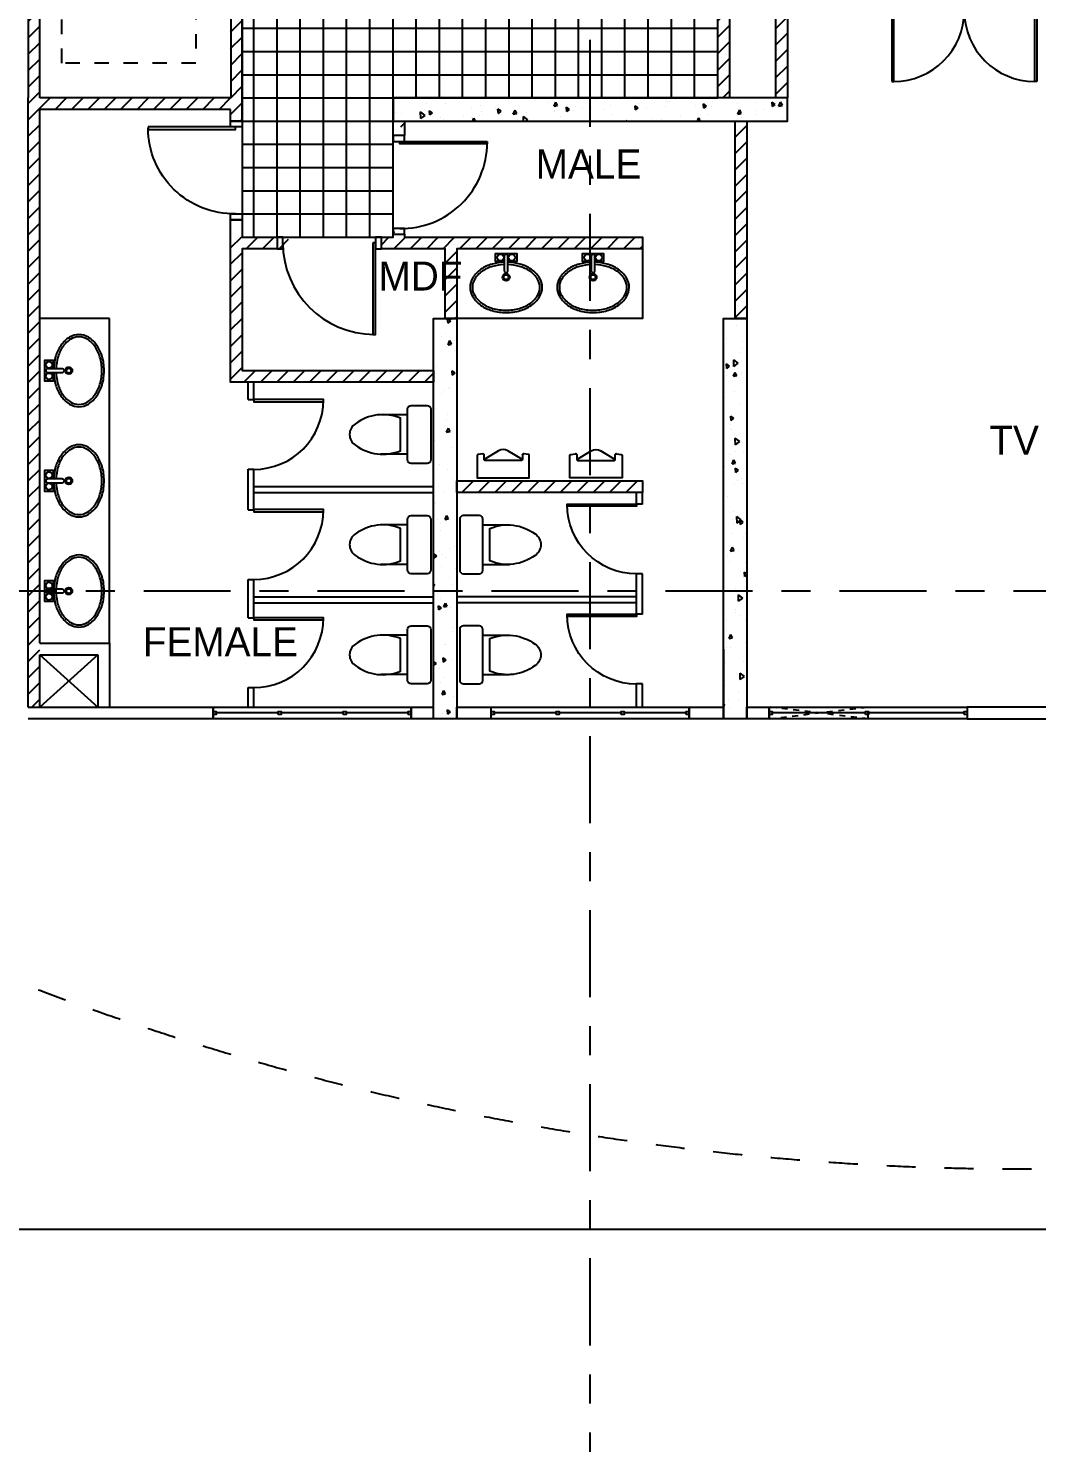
# Model space of a CAD drawing. Extents: x -15993 to 86771, y -21965 to 41866.
# Drawn here: x 5455 to 14150, y -7339 to 4850 of the extents above; entities that cross this region are included whole.
import ezdxf

# ---------------------------------------------------------------- set-up
doc = ezdxf.new("R2010")
doc.units = 0
doc.header["$LTSCALE"] = 100
doc.header["$MEASUREMENT"] = 0
for name, pattern in [('HIDDEN', [5, 2.5, -2.5]), ('HIDDEN2', [2.5, 1.25, -1.25]), ('HIDDEN5', [1, 0.5, -0.5]), ('X030--AG$0$CENTER', [15, 7.5, -2.5, 2.5, -2.5])]:
    doc.linetypes.add(name, pattern=pattern)
doc.layers.get('0').update_dxf_attribs({"color": 8, "linetype": 'CONTINUOUS'})
for name, color, linetype in [('000-H', 8, 'CONTINUOUS'), ('200-T', 8, 'CONTINUOUS'), ('210--', 8, 'CONTINUOUS'), ('220--', 8, 'CONTINUOUS'), ('280--', 8, 'CONTINUOUS'), ('310--', 8, 'CONTINUOUS'), ('320--', 8, 'CONTINUOUS'), ('430--', 8, 'CONTINUOUS'), ('430-B', 8, 'CONTINUOUS'), ('760--', 8, 'HIDDEN2'), ('900--', 8, 'CONTINUOUS'), ('950--', 8, 'CONTINUOUS'), ('X030--AG$0$030--', 8, 'CONTINUOUS'), ('XG740-A1$0$210--', 8, 'CONTINUOUS'), ('XG740-A1$0$220--', 8, 'CONTINUOUS'), ('XG740-A1$0$280--', 8, 'CONTINUOUS'), ('XG740-A1$0$310--', 8, 'CONTINUOUS'), ('XG740-A1$0$320--', 8, 'CONTINUOUS'), ('XG740-A1$0$740--', 8, 'CONTINUOUS')]:
    doc.layers.add(name, color=color, linetype=linetype)
doc.styles.add('HELV', font='hvl____.pfb')

# ---------------------------------------------------------------- blocks, each defined once
blk = doc.blocks.new('XG740-A1$0$32-0000')
at = {"color": 0}
blk.add_lwpolyline([(-0.015, 0), (0.015, 0), (0.015, 1), (-0.015, 1)], close=True, dxfattribs=at)
blk.add_arc((-0.0125, 0), 1, 360, 90, dxfattribs=at)
blk = doc.blocks.new('XG740-A1$0$BASIN-1')
at = {"color": 0}
for points in [[(17, 76, 0.059092), (121, 92, 0.080492), (217, 137, 0.107066), (288, 211, 0.138385), (311, 293, 0.138385), (288, 374, 0.107066), (217, 448, 0.080492), (121, 493, 0.068315), (0, 510, 0.068315), (-121, 493, 0.080492), (-217, 448, 0.107066), (-288, 374, 0.138385), (-311, 293, 0.138385), (-288, 211, 0.107066), (-217, 137, 0.080492), (-121, 92, 0.059092), (-17, 76, 0.059092)], [(16, 96, 0.059092), (116, 112, 0.080492), (206, 153, 0.107066), (271, 222, 0.138385), (291, 293, 0.138385), (271, 364, 0.107066), (206, 432, 0.080492), (116, 474, 0.068315), (0, 490, 0.068315), (-116, 474, 0.080492), (-206, 432, 0.107066), (-271, 364, 0.138385), (-291, 293, 0.138385), (-271, 222, 0.107066), (-206, 153, 0.080492), (-116, 112, 0.059092), (-16, 96, 0.059092)]]:
    blk.add_lwpolyline(points, format="xyb", dxfattribs=at)
blk.add_lwpolyline([(16, 28), (16, 146, 0.075451), (15, 154, 0.085787), (11, 161, 0.106069), (6, 165, 0.126813), (0, 167, 0.126813), (-6, 165, 0.106069), (-11, 161, 0.085787), (-15, 154, 0.075451), (-16, 146), (-16, 28, 0.075451), (-15, 20, 0.085787), (-11, 13, 0.106069), (-6, 8, 0.126813), (0, 7, 0.126813), (6, 8, 0.106069), (11, 13, 0.085787), (15, 20, 0.075451)], format="xyb", close=True, dxfattribs=at)
blk.add_lwpolyline([(16, 71), (91, 71), (91, 0), (-91, 0), (-91, 71), (-16, 71)], dxfattribs=at)
for centre, radius in [((0, 205), 30.7), ((0, 205), 20.7), ((-49, 35), 28.1), ((49, 35), 28.1)]:
    blk.add_circle(centre, radius, dxfattribs=at)
blk = doc.blocks.new('XG740-A1$0$74-WC1')
at = {"color": 0}
for p, q in [((-170, -200), (-170, -430)), ((170, -200), (170, -430))]:
    blk.add_line(p, q, dxfattribs=at)
for points in [[(-220, -200, -0.414214), (-250, -170), (-250, -30, -0.414214), (-220, 0), (220, 0, -0.414214), (250, -30), (250, -170, -0.414214), (220, -200)], [(92, -650, 0.264154), (140, -260), (-140, -260, 0.264154), (-92, -650, 0.537872)]]:
    blk.add_lwpolyline(points, format="xyb", close=True, dxfattribs=at)
blk = doc.blocks.new('XG740-A1$0$URINAL')
at = {"color": 0}
for points in [[(-165, 160), (-41, 235, -0.279378), (41, 235), (165, 160)], [(-165, 198), (-165, 160, 0.414214), (-155, 150), (0, 150), (155, 150, 0.414214), (165, 160), (165, 198, -0.463455), (177, 208), (217, 201, -0.366629), (225, 192), (225, 0), (-225, 0), (-225, 192, -0.366629), (-217, 201), (-177, 208, -0.463455), (-165, 198, 0.463455), (-177, 208)]]:
    blk.add_lwpolyline(points, format="xyb", dxfattribs=at)
blk.add_arc((175, 198), 10, 80.5377, 180, dxfattribs=at)
blk = doc.blocks.new('XG740-A1$0$W-1706')
at = {"layer": 'XG740-A1$0$310--'}
for p, q in [((560.33, 50), (25, 50)), ((1120.67, 50), (585.33, 50)), ((1681, 50), (1145.67, 50))]:
    blk.add_line(p, q, dxfattribs=at)
at = {"layer": 'XG740-A1$0$310--', "color": 8}
blk.add_lwpolyline([(1706, 100), (1706, 0), (0, 0), (0, 100)], close=True, dxfattribs=at)
at = {"layer": 'XG740-A1$0$310--'}
for points in [[(0, 37.5), (0, 62.5), (25, 62.5), (25, 37.5)], [(560.33, 37.5), (560.33, 62.5), (585.33, 62.5), (585.33, 37.5)], [(1120.67, 37.5), (1120.67, 62.5), (1145.67, 62.5), (1145.67, 37.5)], [(1681, 37.5), (1681, 62.5), (1706, 62.5), (1706, 37.5)]]:
    blk.add_lwpolyline(points, close=True, dxfattribs=at)
blk = doc.blocks.new('XG740-A1$0$D1-850')
at = {"layer": 'XG740-A1$0$320--'}
for points in [[(0, 0), (-50, 0), (-50, -100), (0, -100)], [(-800, 0), (-850, 0), (-850, -100), (-800, -100)], [(-50, -812), (-71, -812), (-71, -58), (-50, -58)]]:
    blk.add_lwpolyline(points, close=True, dxfattribs=at)
blk.add_arc((-58, -70), 742, 179.0205, 269.8288, dxfattribs=at)
blk = doc.blocks.new('XG740-A1$0$D1-900')
at = {"color": 0}
for points in [[(75, 50), (75, 837.5), (50, 837.5), (50, 50)], [(0, 0), (50, 0), (50, 100), (0, 100)], [(850, 0), (900, 0), (900, 100), (850, 100)]]:
    blk.add_lwpolyline(points, close=True, dxfattribs=at)
blk.add_arc((62.5, 50), 787.5, 0, 90, dxfattribs=at)
blk = doc.blocks.new('XG740-A1', base_point=(17256, 167))
at = {"layer": 'XG740-A1$0$210--'}
for p, q in [((17106, 147), (18701, 147)), ((18701, 147), (18701, 47)), ((18701, 47), (17106, 47))]:
    blk.add_line(p, q, dxfattribs=at)
for points in [[(20601, 47), (20407, 47), (20407, 147), (20601, 147)], [(21098, 47), (20801, 47), (20801, 147), (21098, 147)], [(23101, 47), (22804, 47), (22804, 147), (23101, 147)]]:
    blk.add_lwpolyline(points, dxfattribs=at)
at = {"layer": 'XG740-A1$0$220--'}
for p, q in [((17106, 147), (17106, 5397)), ((18852, 5397), (17206, 5397)), ((18951, 5197), (18951, 5397)), ((18851, 5297), (17206, 5297)), ((17206, 697), (17206, 5297)), ((18851, 5197), (18851, 5297)), ((18951, 5197), (18851, 5197)), ((17206, 697), (17806, 697)), ((17806, 697), (17806, 147)), ((17206, 147), (17206, 597)), ((17206, 597), (17706, 597)), ((17706, 597), (17706, 147))]:
    blk.add_line(p, q, dxfattribs=at)
at = {"layer": 'XG740-A1$0$220--', "color": 8}
for p, q in [((17706, 597), (17206, 147)), ((17206, 597), (17706, 147))]:
    blk.add_line(p, q, dxfattribs=at)
at = {"layer": 'XG740-A1$0$220--'}
for points in [[(20351, 5197), (20351, 5072), (20251, 5072), (20251, 5197)], [(23301, 3497), (23201, 3497), (23201, 5197), (23301, 5197)], [(18951, 4197), (19251, 4197), (19251, 4097), (18951, 4097), (18951, 3047), (20601, 3047), (20601, 2947), (18851, 2947), (18851, 4347), (18951, 4347)], [(20151, 4097), (20151, 4197), (20251, 4197), (20251, 4222), (20351, 4222), (20351, 4197), (22401, 4197), (22401, 4097), (20801, 4097), (20801, 3497), (20701, 3497), (20701, 4097)]]:
    blk.add_lwpolyline(points, close=True, dxfattribs=at)
blk.add_lwpolyline([(20801, 1997), (20801, 2097), (22401, 2097), (22401, 1997), (20801, 1997)], dxfattribs=at)
at = {"layer": 'XG740-A1$0$280--'}
for points in [[(20251, 5197), (23651, 5197), (23651, 5397), (20251, 5397)], [(20601, 47), (20601, 3497), (20801, 3497), (20801, 47)], [(23101, 47), (23101, 3497), (23301, 3497), (23301, 47)]]:
    blk.add_lwpolyline(points, close=True, dxfattribs=at)
blk.add_lwpolyline([(23101, 647), (23101, 47)], dxfattribs=at)
at = {"layer": 'XG740-A1$0$740--'}
for p, q in [((17806, 3497), (17206, 3497)), ((17806, 697), (17806, 3497)), ((19001, 2797), (19001, 2947)), ((19051, 2797), (19051, 2947)), ((19001, 2797), (19051, 2797)), ((19001, 2197), (19051, 2197)), ((19001, 1847), (19001, 2197)), ((19051, 1847), (19051, 2197)), ((19051, 2047), (20601, 2047)), ((19051, 1997), (20601, 1997)), ((22351, 1897), (22351, 1997)), ((22401, 1897), (22401, 1997)), ((19001, 1847), (19051, 1847)), ((22401, 1897), (22351, 1897)), ((19001, 917), (19001, 1247)), ((19001, 1247), (19051, 1247)), ((19051, 917), (19051, 1247)), ((22351, 947), (22351, 1297)), ((22401, 1297), (22351, 1297)), ((22401, 947), (22401, 1297)), ((19051, 1097), (20601, 1097)), ((22351, 1097), (20801, 1097)), ((19051, 1047), (20601, 1047)), ((22351, 1047), (20801, 1047)), ((19001, 917), (19051, 917)), ((22401, 947), (22351, 947)), ((19001, 317), (19051, 317)), ((19001, 147), (19001, 317)), ((19051, 147), (19051, 317)), ((22401, 347), (22351, 347)), ((22351, 147), (22351, 347)), ((22401, 147), (22401, 347))]:
    blk.add_line(p, q, dxfattribs=at)
blk.add_lwpolyline([(22401, 4097), (22401, 3497), (20801, 3497)], dxfattribs=at)
for p in [(18701, 47), (21098, 47)]:
    blk.add_blockref('XG740-A1$0$W-1706', p)
at = {"layer": 'XG740-A1$0$320--', "xscale": -1, "rotation": 270}
blk.add_blockref('XG740-A1$0$D1-850', (18951, 5197), dxfattribs=at)
at = {"layer": 'XG740-A1$0$320--'}
for name, p, rotation in [('XG740-A1$0$D1-850', (20251, 5072), 90), ('XG740-A1$0$D1-900', (20151, 4197), 180)]:
    blk.add_blockref(name, p, dxfattribs=dict(at, rotation=rotation))
at = {"layer": 'XG740-A1$0$740--'}
for name, p, rotation in [('XG740-A1$0$BASIN-1', (21226, 4057), 180), ('XG740-A1$0$BASIN-1', (21976, 4057), 180), ('XG740-A1$0$BASIN-1', (17250, 3047), 270), ('XG740-A1$0$74-WC1', (20576, 2497), 270), ('XG740-A1$0$BASIN-1', (17250, 2097), 270), ('XG740-A1$0$74-WC1', (20576, 1547), 270), ('XG740-A1$0$BASIN-1', (17250, 1147), 270), ('XG740-A1$0$74-WC1', (20576, 597), 270)]:
    blk.add_blockref(name, p, dxfattribs=dict(at, rotation=rotation))
at = {"layer": 'XG740-A1$0$740--', "yscale": 600, "zscale": 600}
for p, xscale, rotation in [((19051, 2788), 600, 270), ((19051, 1840), 600, 270), ((22351, 1888), -600, 90), ((19051, 908), 600, 270), ((22351, 938), -600, 90)]:
    blk.add_blockref('XG740-A1$0$32-0000', p, dxfattribs=dict(at, xscale=xscale, rotation=rotation))
at = {"layer": 'XG740-A1$0$740--', "xscale": -1}
blk.add_blockref('XG740-A1$0$URINAL', (21201, 2122), dxfattribs=at)
at = {"layer": 'XG740-A1$0$740--'}
blk.add_blockref('XG740-A1$0$URINAL', (22001, 2122), dxfattribs=at)
at = {"layer": 'XG740-A1$0$740--', "xscale": -1, "rotation": 90}
for p in [(20826, 1547), (20826, 597)]:
    blk.add_blockref('XG740-A1$0$74-WC1', p, dxfattribs=at)
blk = doc.blocks.new('*X246')
at = {"color": 0}
for p, q in [((48875, -3741), (48871, -3703)), ((48898, -3721), (48871, -3703)), ((48875, -3741), (48898, -3721)), ((48816, -3855), (48816, -3855)), ((48850, -3829), (48850, -3829)), ((48875, -3927), (48890, -3892)), ((48904, -3921), (48890, -3892)), ((48930, -3889), (48930, -3889)), ((48875, -3927), (48904, -3921)), ((48929, -3977), (48929, -3977)), ((48771, -4117), (48771, -4117)), ((48773, -4178), (48773, -4178)), ((48914, -4189), (48911, -4151)), ((48937, -4170), (48911, -4152)), ((48914, -4189), (48937, -4170)), ((48818, -4349), (48818, -4349)), ((48845, -4319), (48845, -4319)), ((48875, -4297), (48875, -4297)), ((48887, -4300), (48887, -4300)), ((48770, -4473), (48770, -4473)), ((48843, -4629), (48843, -4629)), ((48864, -4582), (48864, -4582)), ((48867, -4531), (48867, -4531)), ((48950, -4601), (48950, -4600)), ((48950, -4600), (48950, -4600)), ((48758, -4750), (48758, -4750)), ((48862, -4680), (48877, -4646)), ((48862, -4680), (48892, -4674)), ((48892, -4674), (48877, -4646)), ((48910, -4814), (48910, -4814)), ((48794, -4966), (48794, -4966)), ((48800, -4961), (48800, -4961)), ((48784, -5003), (48784, -5003)), ((48869, -5000), (48869, -5000)), ((48913, -5083), (48913, -5083)), ((48795, -5153), (48795, -5153)), ((48841, -5198), (48841, -5198)), ((48757, -5284), (48757, -5284)), ((48764, -5298), (48764, -5298)), ((48782, -5430), (48782, -5430)), ((48810, -5470), (48810, -5470)), ((48849, -5434), (48865, -5399)), ((48849, -5434), (48879, -5428)), ((48879, -5428), (48865, -5399)), ((48871, -5406), (48871, -5406)), ((48887, -5431), (48887, -5431)), ((48810, -5531), (48810, -5531)), ((48756, -5765), (48753, -5728)), ((48779, -5746), (48753, -5728)), ((48801, -5705), (48801, -5705)), ((48894, -5680), (48894, -5680)), ((48933, -5663), (48933, -5663)), ((48756, -5765), (48779, -5746)), ((48819, -5834), (48819, -5834)), ((48827, -5734), (48827, -5734)), ((48857, -5763), (48857, -5763)), ((48889, -5935), (48889, -5935)), ((48941, -5856), (48941, -5856)), ((48760, -6000), (48750, -5993)), ((48750, -6007), (48760, -6000)), ((48784, -6067), (48784, -6067)), ((48903, -5996), (48903, -5996)), ((48795, -6213), (48792, -6176)), ((48818, -6194), (48792, -6176)), ((48795, -6213), (48818, -6194)), ((48807, -6111), (48807, -6111)), ((48837, -6187), (48852, -6153)), ((48837, -6187), (48866, -6181)), ((48866, -6181), (48852, -6153)), ((48897, -6189), (48897, -6189)), ((48949, -6228), (48949, -6228)), ((48915, -6402), (48915, -6402)), ((48918, -6360), (48918, -6360)), ((48756, -6481), (48756, -6481)), ((48844, -6514), (48844, -6514)), ((48854, -6512), (48854, -6512)), ((48774, -6675), (48750, -6656)), ((48750, -6692), (48774, -6675)), ((48834, -6662), (48831, -6624)), ((48857, -6642), (48831, -6624)), ((48834, -6662), (48857, -6642)), ((48906, -6636), (48906, -6636)), ((48802, -6713), (48802, -6713)), ((48831, -6791), (48831, -6791)), ((48811, -6840), (48811, -6840)), ((48824, -6941), (48839, -6906)), ((48824, -6941), (48853, -6935)), ((48853, -6935), (48839, -6906)), ((48848, -6946), (48848, -6946)), ((48925, -6962), (48925, -6962)), ((48943, -7041), (48943, -7041)), ((48823, -7108), (48823, -7108)), ((48873, -7110), (48870, -7073)), ((48896, -7091), (48870, -7073)), ((48873, -7110), (48896, -7091))]:
    blk.add_line(p, q, dxfattribs=at)
blk = doc.blocks.new('*X245')
at = {"color": 0}
for p, q in [((51364, -3761), (51364, -3761)), ((51273, -3873), (51273, -3873)), ((51411, -3899), (51411, -3899)), ((51386, -3995), (51386, -3995)), ((51411, -3952), (51411, -3952)), ((51277, -4131), (51274, -4093)), ((51300, -4112), (51274, -4093)), ((51277, -4131), (51300, -4111)), ((51338, -4114), (51337, -4058)), ((51375, -4087), (51337, -4058)), ((51338, -4114), (51375, -4087)), ((51279, -4191), (51279, -4191)), ((51336, -4199), (51351, -4165)), ((51336, -4199), (51365, -4193)), ((51365, -4194), (51351, -4165)), ((51401, -4164), (51401, -4164)), ((51402, -4186), (51402, -4186)), ((51263, -4384), (51263, -4384)), ((51343, -4327), (51343, -4327)), ((51388, -4441), (51388, -4441)), ((51310, -4617), (51310, -4617)), ((51316, -4579), (51313, -4542)), ((51339, -4560), (51313, -4542)), ((51316, -4579), (51339, -4560)), ((51300, -4651), (51300, -4651)), ((51320, -4658), (51320, -4658)), ((51352, -4789), (51351, -4733)), ((51389, -4762), (51351, -4733)), ((51303, -4871), (51303, -4871)), ((51352, -4789), (51389, -4762)), ((51356, -4849), (51356, -4849)), ((51414, -4773), (51414, -4773)), ((51425, -4844), (51425, -4844)), ((51257, -4979), (51257, -4979)), ((51323, -4953), (51338, -4918)), ((51323, -4953), (51353, -4947)), ((51353, -4947), (51338, -4918)), ((51355, -5027), (51352, -4990)), ((51378, -5008), (51352, -4990)), ((51355, -5027), (51378, -5008)), ((51370, -5101), (51370, -5101)), ((51403, -5082), (51403, -5082)), ((51286, -5233), (51286, -5233)), ((51345, -5125), (51345, -5125)), ((51413, -5122), (51413, -5122)), ((51337, -5360), (51337, -5360)), ((51449, -5314), (51449, -5314)), ((51327, -5433), (51327, -5433)), ((51333, -5466), (51333, -5466)), ((51366, -5464), (51365, -5407)), ((51403, -5437), (51365, -5407)), ((51366, -5464), (51403, -5437)), ((51395, -5476), (51391, -5438)), ((51418, -5456), (51391, -5438)), ((51395, -5476), (51418, -5456)), ((51256, -5566), (51256, -5566)), ((51328, -5552), (51328, -5552)), ((51425, -5590), (51425, -5590)), ((51440, -5555), (51440, -5555)), ((51450, -5525), (51450, -5525)), ((51253, -5706), (51253, -5706)), ((51310, -5706), (51326, -5672)), ((51310, -5706), (51340, -5700)), ((51340, -5701), (51326, -5672)), ((51379, -5698), (51379, -5698)), ((51254, -5832), (51254, -5832)), ((51284, -5756), (51284, -5756)), ((51302, -5798), (51302, -5798)), ((51437, -5802), (51437, -5802)), ((51397, -5878), (51397, -5878)), ((51426, -5931), (51426, -5931)), ((51434, -5924), (51431, -5887)), ((51450, -5900), (51431, -5887)), ((51434, -5924), (51450, -5910)), ((51349, -6031), (51349, -6031)), ((51380, -6138), (51379, -6082)), ((51417, -6112), (51379, -6082)), ((51354, -6207), (51354, -6207)), ((51380, -6138), (51417, -6112)), ((51279, -6299), (51279, -6299)), ((51352, -6232), (51352, -6232)), ((51395, -6263), (51395, -6263)), ((51442, -6292), (51442, -6292)), ((51278, -6386), (51278, -6386)), ((51298, -6460), (51313, -6425)), ((51298, -6460), (51327, -6454)), ((51327, -6454), (51313, -6425)), ((51271, -6533), (51271, -6533)), ((51311, -6539), (51311, -6539)), ((51442, -6496), (51442, -6496)), ((51265, -6663), (51265, -6663)), ((51424, -6661), (51424, -6661)), ((51359, -6764), (51359, -6764)), ((51394, -6813), (51393, -6757)), ((51431, -6787), (51393, -6757)), ((51394, -6813), (51431, -6787)), ((51268, -6862), (51268, -6862)), ((51377, -6912), (51377, -6912)), ((51260, -7033), (51250, -7026)), ((51250, -7041), (51260, -7033)), ((51294, -6981), (51294, -6981)), ((51302, -7066), (51302, -7066)), ((51381, -6984), (51381, -6984))]:
    blk.add_line(p, q, dxfattribs=at)
blk = doc.blocks.new('*X248')
at = {"color": 0}
for p, q in [((49630, -1825), (49630, -1825)), ((49668, -1805), (49668, -1805)), ((50143, -1802), (50144, -1800)), ((50143, -1802), (50155, -1800)), ((50753, -1827), (50753, -1827)), ((50910, -1804), (50910, -1804)), ((50993, -1807), (50993, -1807)), ((51793, -1828), (51793, -1828)), ((48422, -1929), (48422, -1929)), ((48476, -1932), (48476, -1932)), ((48640, -1978), (48638, -1921)), ((48676, -1951), (48638, -1921)), ((48670, -1904), (48670, -1904)), ((48692, -1845), (48692, -1845)), ((48718, -1947), (48715, -1910)), ((48741, -1928), (48715, -1910)), ((48718, -1947), (48741, -1928)), ((48856, -1848), (48856, -1848)), ((49007, -1950), (49007, -1950)), ((49075, -1888), (49075, -1888)), ((49150, -1865), (49150, -1865)), ((49165, -1917), (49165, -1917)), ((49169, -1943), (49169, -1943)), ((49287, -1890), (49287, -1890)), ((49309, -1933), (49305, -1896)), ((49332, -1914), (49305, -1896)), ((49309, -1933), (49332, -1914)), ((49313, -1946), (49313, -1946)), ((49428, -1931), (49428, -1931)), ((49437, -1940), (49452, -1905)), ((49437, -1940), (49466, -1934)), ((49466, -1934), (49452, -1906)), ((49459, -1921), (49459, -1921)), ((49553, -1926), (49553, -1926)), ((49729, -1837), (49729, -1837)), ((49790, -1871), (49805, -1837)), ((49790, -1871), (49819, -1865)), ((49793, -1906), (49793, -1906)), ((49795, -1915), (49795, -1915)), ((49819, -1865), (49805, -1837)), ((49899, -1918), (49896, -1881)), ((49922, -1899), (49896, -1881)), ((49899, -1918), (49922, -1899)), ((49957, -1908), (49957, -1908)), ((49976, -1874), (49976, -1874)), ((50033, -1886), (50033, -1886)), ((50098, -1847), (50098, -1847)), ((50111, -1880), (50111, -1880)), ((50216, -1897), (50216, -1897)), ((50273, -1867), (50273, -1867)), ((50282, -1943), (50282, -1943)), ((50490, -1904), (50487, -1867)), ((50513, -1885), (50487, -1867)), ((50490, -1904), (50513, -1885)), ((50495, -1914), (50495, -1914)), ((50513, -1847), (50513, -1847)), ((50583, -1881), (50583, -1881)), ((50746, -1874), (50746, -1874)), ((50765, -1829), (50765, -1829)), ((50788, -1831), (50788, -1831)), ((51004, -1862), (51004, -1862)), ((51081, -1889), (51078, -1852)), ((51104, -1870), (51078, -1852)), ((51081, -1889), (51104, -1870)), ((51094, -1901), (51094, -1901)), ((51116, -1939), (51116, -1939)), ((51148, -1872), (51148, -1872)), ((51371, -1846), (51371, -1846)), ((51374, -1939), (51389, -1904)), ((51374, -1939), (51403, -1933)), ((51403, -1933), (51389, -1904)), ((51524, -1942), (51524, -1942)), ((51532, -1906), (51532, -1906)), ((51534, -1839), (51534, -1839)), ((51596, -1900), (51596, -1900)), ((51672, -1875), (51668, -1837)), ((51695, -1856), (51668, -1838)), ((51672, -1875), (51695, -1856)), ((51727, -1870), (51742, -1836)), ((51727, -1870), (51757, -1864)), ((51757, -1864), (51742, -1836)), ((48640, -1978), (48676, -1951)), ((48640, -1966), (48640, -1966)), ((48805, -1967), (48805, -1967)), ((48833, -1985), (48833, -1985)), ((49073, -1965), (49073, -1965)), ((49087, -2000), (49098, -1974)), ((49111, -2000), (49098, -1974)), ((49471, -1986), (49471, -1986)), ((49525, -2000), (49524, -1959)), ((49562, -1988), (49524, -1959)), ((49546, -2000), (49562, -1988)), ((49842, -1959), (49842, -1959)), ((50410, -2000), (50410, -1996)), ((50415, -2000), (50410, -1996)), ((50636, -1979), (50636, -1979)), ((50713, -1985), (50713, -1985)), ((50879, -1951), (50879, -1951)), ((51024, -2000), (51036, -1973)), ((51049, -2000), (51036, -1973)), ((51262, -1994), (51262, -1994)), ((51402, -1969), (51402, -1969)), ((51759, -1981), (51759, -1981))]:
    blk.add_line(p, q, dxfattribs=at)
blk = doc.blocks.new('*X266')
at = {"color": 0}
for p, q in [((9150, 948), (9152, 950)), ((9194, 850), (9294, 950)), ((9335, 850), (9435, 950)), ((9477, 850), (9577, 950)), ((9618, 850), (9718, 950)), ((9760, 850), (9860, 950)), ((9901, 850), (10001, 950)), ((10042, 850), (10142, 950)), ((10184, 850), (10284, 950)), ((10325, 850), (10425, 950)), ((10467, 850), (10567, 950)), ((10608, 850), (10708, 950)), ((10749, 850), (10750, 851))]:
    blk.add_line(p, q, dxfattribs=at)
blk = doc.blocks.new('*X267')
at = {"color": 0}
for p, q in [((7200, 3099), (7201, 3100)), ((7200, 2957), (7300, 3057)), ((7334, 2950), (7434, 3050)), ((7475, 2950), (7575, 3050)), ((7617, 2950), (7700, 3033)), ((7200, 2816), (7300, 2916)), ((7200, 2675), (7300, 2775)), ((7200, 2533), (7300, 2633)), ((7200, 2392), (7300, 2492)), ((7200, 2250), (7300, 2350)), ((7200, 2109), (7300, 2209)), ((7200, 1967), (7300, 2067)), ((7200, 1826), (7300, 1926)), ((7315, 1800), (7415, 1900)), ((7457, 1800), (7557, 1900)), ((7598, 1800), (7698, 1900)), ((7740, 1800), (7840, 1900)), ((7881, 1800), (7981, 1900)), ((8023, 1800), (8123, 1900)), ((8164, 1800), (8264, 1900)), ((8305, 1800), (8405, 1900)), ((8447, 1800), (8547, 1900)), ((8588, 1800), (8688, 1900)), ((8730, 1800), (8830, 1900)), ((8871, 1800), (8950, 1879))]:
    blk.add_line(p, q, dxfattribs=at)
blk = doc.blocks.new('*X268')
at = {"color": 0}
for p, q in [((8500, 2985), (8565, 3050)), ((8600, 3085), (8615, 3100)), ((8607, 2950), (8707, 3050)), ((8748, 2950), (8848, 3050)), ((8890, 2950), (8990, 3050)), ((9031, 2950), (9131, 3050)), ((9173, 2950), (9273, 3050)), ((9314, 2950), (9414, 3050)), ((9455, 2950), (9555, 3050)), ((9597, 2950), (9697, 3050)), ((9738, 2950), (9838, 3050)), ((9880, 2950), (9980, 3050)), ((10021, 2950), (10121, 3050)), ((10162, 2950), (10262, 3050)), ((10304, 2950), (10404, 3050)), ((10445, 2950), (10545, 3050)), ((10587, 2950), (10687, 3050)), ((9050, 2827), (9150, 2927)), ((10728, 2950), (10750, 2972)), ((9050, 2686), (9150, 2786)), ((9050, 2545), (9150, 2645)), ((9050, 2403), (9150, 2503)), ((9138, 2350), (9150, 2362))]:
    blk.add_line(p, q, dxfattribs=at)
blk = doc.blocks.new('*X269')
at = {"color": 0}
for p, q in [((11550, 3913), (11650, 4013)), ((11550, 3772), (11650, 3872)), ((11550, 3630), (11650, 3730)), ((11550, 3489), (11650, 3589)), ((11550, 3348), (11650, 3448)), ((11550, 3206), (11650, 3306)), ((11550, 3065), (11650, 3165)), ((11550, 2923), (11650, 3023)), ((11550, 2782), (11650, 2882)), ((11550, 2640), (11650, 2740)), ((11550, 2499), (11650, 2599)), ((11550, 2358), (11650, 2458))]:
    blk.add_line(p, q, dxfattribs=at)
blk = doc.blocks.new('*X270')
at = {"color": 0}
blk.add_line((8667, 4000), (8700, 4033), dxfattribs=at)
blk = doc.blocks.new('*X360')
at = {"color": 0}
for p, q in [((12000, 9050), (25120, 9050)), ((12200, 7550), (12200, 9050)), ((12400, 7550), (12400, 9050)), ((12600, 5050), (12600, 9050)), ((12800, 5050), (12800, 9050)), ((13000, 5050), (13000, 9050)), ((13200, 5050), (13200, 9050)), ((13400, 5050), (13400, 9050)), ((13600, 5050), (13600, 9050)), ((13800, 5050), (13800, 9050)), ((14000, 5050), (14000, 9050)), ((14200, 5050), (14200, 9050)), ((14400, 5050), (14400, 9050)), ((14600, 5050), (14600, 9050)), ((14800, 5050), (14800, 9050)), ((15000, 5050), (15000, 9050)), ((15200, 7550), (15200, 9050)), ((15400, 7550), (15400, 9050)), ((15600, 7550), (15600, 9050)), ((15800, 7550), (15800, 9050)), ((16000, 7550), (16000, 9050)), ((16200, 7550), (16200, 9050)), ((16400, 7550), (16400, 9050)), ((16600, 7550), (16600, 9050)), ((16800, 7550), (16800, 9050)), ((17000, 7550), (17000, 9050)), ((17200, 7550), (17200, 9050)), ((17400, 7550), (17400, 9050)), ((17600, 7550), (17600, 9050)), ((17800, 7550), (17800, 9050)), ((18000, 7550), (18000, 9050)), ((18200, 7550), (18200, 9050)), ((18400, 7550), (18400, 9050)), ((18600, 7550), (18600, 9050)), ((18800, 7550), (18800, 9050)), ((19000, 7550), (19000, 9050)), ((19200, 7550), (19200, 9050)), ((19400, 7550), (19400, 9050)), ((19600, 7650), (19600, 9050)), ((19800, 7650), (19800, 9050)), ((20000, 7650), (20000, 9050)), ((20200, 7650), (20200, 9050)), ((20400, 7650), (20400, 9050)), ((20600, 7650), (20600, 9050)), ((20800, 7650), (20800, 9050)), ((21000, 7650), (21000, 9050)), ((21200, 7650), (21200, 9050)), ((21400, 7650), (21400, 9050)), ((21600, 7650), (21600, 9050)), ((21800, 7650), (21800, 9050)), ((22000, 7650), (22000, 9050)), ((22200, 7650), (22200, 9050)), ((22400, 7650), (22400, 9050)), ((22600, 7650), (22600, 9050)), ((22800, 7650), (22800, 9050)), ((23000, 7650), (23000, 9050)), ((23200, 7650), (23200, 9050)), ((23400, 7650), (23400, 9050)), ((23600, 7650), (23600, 9050)), ((23800, 7650), (23800, 9050)), ((24000, 7650), (24000, 9050)), ((24200, 7650), (24200, 9050)), ((24400, 7650), (24400, 9050)), ((24600, 7650), (24600, 9050)), ((24800, 7650), (24800, 9050)), ((25000, 7650), (25000, 9050)), ((12000, 8850), (25120, 8850)), ((12000, 8650), (25120, 8650)), ((12000, 8450), (25120, 8450)), ((12000, 8250), (25120, 8250)), ((12000, 8050), (25120, 8050)), ((12000, 7850), (25120, 7850)), ((12000, 7650), (19500, 7650)), ((12550, 7450), (15200, 7450)), ((12200, 5050), (12200, 7250)), ((12400, 5050), (12400, 7250)), ((12550, 7250), (15200, 7250)), ((12000, 7050), (15200, 7050)), ((7400, 3050), (7400, 6850)), ((7600, 3050), (7600, 6850)), ((7800, 3050), (7800, 6850)), ((8000, 3050), (8000, 6850)), ((8200, 3050), (8200, 6850)), ((8400, 3050), (8400, 6850)), ((8600, 4250), (8600, 6850)), ((8800, 4250), (8800, 6850)), ((9000, 4250), (9000, 6850)), ((9200, 4250), (9200, 6850)), ((9400, 4250), (9400, 6850)), ((9600, 4250), (9600, 6850)), ((9800, 4250), (9800, 6850)), ((10000, 4250), (10000, 6850)), ((10200, 4250), (10200, 6850)), ((10400, 4250), (10400, 6850)), ((10600, 4250), (10600, 6850)), ((10800, 4250), (10800, 6850)), ((11000, 4250), (11000, 6850)), ((11200, 4250), (11200, 6850)), ((11400, 5350), (11400, 6850)), ((11600, 5350), (11600, 6850)), ((11800, 5350), (11800, 6850)), ((12000, 6850), (15200, 6850)), ((7300, 6650), (11900, 6650)), ((12000, 6650), (15200, 6650)), ((12000, 5400), (12000, 6500)), ((7300, 6450), (15200, 6450)), ((7300, 6250), (15200, 6250)), ((7300, 6050), (15200, 6050)), ((7300, 5850), (15200, 5850)), ((7300, 5650), (15200, 5650)), ((7300, 5450), (15200, 5450)), ((7300, 5250), (11400, 5250)), ((12000, 5250), (15200, 5250)), ((7300, 5050), (11400, 5050)), ((7300, 4850), (11400, 4850)), ((7300, 4650), (11400, 4650)), ((7300, 4450), (11400, 4450)), ((7300, 4250), (8600, 4250)), ((7300, 4050), (8600, 4050)), ((7300, 3850), (8600, 3850)), ((7300, 3650), (8600, 3650)), ((7300, 3450), (8600, 3450)), ((7300, 3250), (8600, 3250))]:
    blk.add_line(p, q, dxfattribs=at)
blk = doc.blocks.new('D2-1350')
at = {"layer": '320--'}
for points in [[(0, 0), (50, 0), (50, -100), (0, -100)], [(50, -659), (67, -659), (67, -50), (50, -50)], [(1300, -659), (1283, -659), (1283, -50), (1300, -50)], [(1350, 0), (1300, 0), (1300, -100), (1350, -100)]]:
    blk.add_lwpolyline(points, close=True, dxfattribs=at)
for centre, start, end in [((66, -50), 270, 0), ((1284, -50), 180, 270)]:
    blk.add_arc(centre, 609, start, end, dxfattribs=at)
blk = doc.blocks.new('*X538')
at = {"color": 0}
for p, q in [((8600, 12297), (8653, 12350)), ((8600, 12155), (8700, 12255)), ((8600, 12014), (8700, 12114)), ((8600, 11873), (8700, 11973)), ((8600, 11731), (8700, 11831)), ((4318, 11550), (4418, 11650)), ((4459, 11550), (4559, 11650)), ((4601, 11550), (4701, 11650)), ((4742, 11550), (4842, 11650)), ((4883, 11550), (4983, 11650)), ((5025, 11550), (5125, 11650)), ((5166, 11550), (5266, 11650)), ((5308, 11550), (5408, 11650)), ((5449, 11550), (5549, 11650)), ((5590, 11550), (5690, 11650)), ((5732, 11550), (5832, 11650)), ((5873, 11550), (5973, 11650)), ((6015, 11550), (6115, 11650)), ((6156, 11550), (6256, 11650)), ((6298, 11550), (6398, 11650)), ((6439, 11550), (6539, 11650)), ((6580, 11550), (6680, 11650)), ((6722, 11550), (6822, 11650)), ((6863, 11550), (6963, 11650)), ((7005, 11550), (7105, 11650)), ((7146, 11550), (7246, 11650)), ((7288, 11550), (7388, 11650)), ((7429, 11550), (7529, 11650)), ((7570, 11550), (7670, 11650)), ((7712, 11550), (7812, 11650)), ((7853, 11550), (7953, 11650)), ((7995, 11550), (8095, 11650)), ((8136, 11550), (8236, 11650)), ((8277, 11550), (8377, 11650)), ((8419, 11550), (8519, 11650)), ((8560, 11550), (8700, 11690)), ((5345, 11446), (5445, 11545)), ((5345, 11305), (5445, 11404)), ((5345, 11163), (5445, 11263)), ((5345, 11022), (5445, 11121)), ((5345, 10880), (5445, 10980)), ((5345, 10739), (5445, 10838)), ((5345, 10597), (5445, 10697)), ((5345, 10456), (5445, 10556)), ((5345, 10315), (5445, 10414)), ((5345, 10173), (5445, 10273)), ((5345, 10032), (5445, 10131)), ((5345, 9890), (5445, 9990)), ((5345, 9749), (5445, 9848)), ((5345, 9607), (5445, 9707)), ((5345, 9466), (5445, 9566)), ((5345, 9325), (5445, 9424)), ((5345, 9183), (5445, 9283)), ((5345, 9042), (5445, 9141)), ((5345, 8900), (5445, 9000)), ((5345, 8759), (5445, 8858)), ((5345, 8618), (5445, 8717)), ((5269, 8400), (5445, 8576)), ((4200, 8462), (4238, 8500)), ((4279, 8400), (4379, 8500)), ((4420, 8400), (4520, 8500)), ((4562, 8400), (4662, 8500)), ((4703, 8400), (4803, 8500)), ((4845, 8400), (4945, 8500)), ((4986, 8400), (5086, 8500)), ((5127, 8400), (5227, 8500)), ((5345, 8335), (5445, 8434)), ((5345, 8193), (5445, 8293)), ((5345, 8052), (5445, 8151)), ((5345, 7910), (5445, 8010)), ((5345, 7769), (5445, 7869)), ((5345, 7628), (5445, 7727)), ((5345, 7486), (5445, 7586)), ((5345, 7345), (5445, 7444)), ((5345, 7203), (5445, 7303)), ((11900, 7112), (12000, 7212)), ((5345, 7062), (5445, 7161)), ((11900, 6970), (12000, 7070)), ((5345, 6920), (5445, 7020)), ((5345, 6779), (5516, 6950)), ((5557, 6850), (5657, 6950)), ((5699, 6850), (5799, 6950)), ((5840, 6850), (5940, 6950)), ((5982, 6850), (6082, 6950)), ((6123, 6850), (6223, 6950)), ((6264, 6850), (6364, 6950)), ((6406, 6850), (6506, 6950)), ((6547, 6850), (6647, 6950)), ((6689, 6850), (6789, 6950)), ((6830, 6850), (6930, 6950)), ((6972, 6850), (7072, 6950)), ((7113, 6850), (7213, 6950)), ((7200, 6796), (7354, 6950)), ((7396, 6850), (7496, 6950)), ((7537, 6850), (7637, 6950)), ((7679, 6850), (7779, 6950)), ((7820, 6850), (7920, 6950)), ((7962, 6850), (8062, 6950)), ((8103, 6850), (8203, 6950)), ((8244, 6850), (8344, 6950)), ((8386, 6850), (8486, 6950)), ((8527, 6850), (8627, 6950)), ((8669, 6850), (8769, 6950)), ((8810, 6850), (8910, 6950)), ((8951, 6850), (9051, 6950)), ((9093, 6850), (9193, 6950)), ((9234, 6850), (9334, 6950)), ((9376, 6850), (9476, 6950)), ((9517, 6850), (9617, 6950)), ((9659, 6850), (9759, 6950)), ((9800, 6850), (9900, 6950)), ((9941, 6850), (10041, 6950)), ((10083, 6850), (10183, 6950)), ((10224, 6850), (10324, 6950)), ((10366, 6850), (10466, 6950)), ((10507, 6850), (10607, 6950)), ((10649, 6850), (10749, 6950)), ((10790, 6850), (10890, 6950)), ((10931, 6850), (11031, 6950)), ((11073, 6850), (11173, 6950)), ((11214, 6850), (11314, 6950)), ((11356, 6850), (11456, 6950)), ((11497, 6850), (11597, 6950)), ((11638, 6850), (11738, 6950)), ((11780, 6850), (11880, 6950)), ((11900, 6829), (12000, 6929)), ((5345, 6638), (5445, 6738)), ((7296, 6750), (7300, 6754)), ((11900, 6687), (12000, 6787)), ((5345, 6496), (5445, 6596)), ((11904, 6550), (12000, 6646)), ((5345, 6355), (5445, 6455)), ((5345, 6213), (5445, 6313)), ((5345, 6072), (5445, 6172)), ((5345, 5931), (5445, 6031)), ((5345, 5789), (5445, 5889)), ((5345, 5648), (5445, 5748)), ((5345, 5506), (5445, 5606)), ((5345, 5365), (5445, 5465)), ((5345, 5223), (5445, 5323)), ((5345, 5082), (5445, 5182)), ((4300, 5027), (4323, 5050)), ((4364, 4950), (4464, 5050)), ((4506, 4950), (4606, 5050)), ((4647, 4950), (4747, 5050)), ((4789, 4950), (4889, 5050)), ((4930, 4950), (5030, 5050)), ((5072, 4950), (5172, 5050)), ((5213, 4950), (5313, 5050)), ((5354, 4950), (5454, 5050)), ((5455, 4909), (5555, 5009)), ((5455, 4768), (5555, 4868)), ((5455, 4626), (5555, 4726)), ((5455, 4485), (5555, 4585)), ((5455, 4343), (5555, 4443)), ((5503, 4250), (5555, 4302))]:
    blk.add_line(p, q, dxfattribs=at)
blk = doc.blocks.new('*X539')
at = {"color": 0}
for p, q in [((11400, 5197), (11553, 5350)), ((11400, 5339), (11411, 5350)), ((11594, 5250), (11694, 5350)), ((11736, 5250), (11836, 5350)), ((11877, 5250), (11977, 5350)), ((11400, 5056), (11500, 5156)), ((11900, 5132), (12000, 5232)), ((11400, 4914), (11500, 5014)), ((11900, 4990), (12000, 5090)), ((12001, 4950), (12101, 5050)), ((12143, 4950), (12243, 5050)), ((12284, 4950), (12384, 5050)), ((12425, 4950), (12525, 5050)), ((12567, 4950), (12667, 5050)), ((12708, 4950), (12808, 5050)), ((11900, 4849), (12000, 4949)), ((12850, 4950), (12850, 4950)), ((11400, 4773), (11500, 4873)), ((11900, 4707), (12000, 4807)), ((11400, 4632), (11500, 4732)), ((11900, 4566), (12000, 4666)), ((11400, 4490), (11500, 4590)), ((11900, 4425), (12000, 4525)), ((11400, 4349), (11500, 4449)), ((11443, 4250), (11500, 4307)), ((11900, 4283), (12000, 4383))]:
    blk.add_line(p, q, dxfattribs=at)
blk = doc.blocks.new('*X541')
at = {"color": 0}
for p, q in [((7200, 5806), (7294, 5900)), ((7200, 5664), (7300, 5764)), ((7200, 5523), (7300, 5623)), ((7200, 5382), (7300, 5481)), ((7200, 5240), (7300, 5340)), ((7200, 5099), (7300, 5199)), ((7200, 4957), (7300, 5057)), ((7200, 4816), (7300, 4916)), ((7200, 4675), (7300, 4774)), ((7201, 4533), (7300, 4633)), ((7201, 4392), (7300, 4491)), ((7201, 4251), (7300, 4350)), ((5455, 4061), (5644, 4250)), ((5455, 4202), (5503, 4250)), ((5686, 4150), (5786, 4250)), ((5827, 4150), (5927, 4250)), ((5969, 4150), (6069, 4250)), ((6110, 4150), (6210, 4250)), ((6251, 4150), (6351, 4250)), ((6393, 4150), (6493, 4250)), ((6534, 4150), (6634, 4250)), ((6676, 4150), (6776, 4250)), ((6817, 4150), (6917, 4250)), ((6959, 4150), (7059, 4250)), ((7100, 4150), (7200, 4250)), ((7200, 4108), (7300, 4209)), ((7283, 4050), (7300, 4067)), ((5455, 3919), (5555, 4019)), ((5455, 3778), (5555, 3878)), ((5455, 3636), (5555, 3736)), ((5455, 3495), (5555, 3595)), ((5455, 3354), (5555, 3454)), ((5455, 3212), (5555, 3312)), ((5455, 3071), (5555, 3171)), ((5455, 2929), (5555, 3029)), ((5455, 2788), (5555, 2888)), ((5455, 2646), (5555, 2746)), ((5455, 2505), (5555, 2605)), ((5455, 2364), (5555, 2464)), ((5455, 2222), (5555, 2322)), ((5455, 2081), (5555, 2181)), ((5455, 1939), (5555, 2039)), ((5455, 1798), (5555, 1898)), ((5455, 1656), (5555, 1756)), ((5455, 1515), (5555, 1615)), ((5455, 1374), (5555, 1474)), ((5455, 1232), (5555, 1332)), ((5455, 1091), (5555, 1191)), ((5455, 949), (5555, 1049)), ((5455, 808), (5555, 908)), ((5455, 667), (5555, 767)), ((5455, 525), (5555, 625)), ((5455, 384), (5555, 484)), ((5455, 242), (5555, 342)), ((5455, 101), (5555, 201)), ((5455, -41), (5555, 59)), ((5455, -182), (5555, -82)), ((5455, -323), (5555, -223)), ((5455, -465), (5555, -365)), ((5455, -606), (5555, -506)), ((5455, -748), (5555, -648)), ((5455, -889), (5555, -789)), ((5486, -1000), (5555, -931))]:
    blk.add_line(p, q, dxfattribs=at)

msp = doc.modelspace()

# ---------------------------------------------------------------- linework, layer by layer
at = {"layer": '210--'}
for points in [[(11650, -1100), (11650, -1000), (11844, -1000), (11844, -1100)], [(13550, -1000), (13550, -1100), (14344, -1100), (14344, -1000)]]:
    msp.add_lwpolyline(points, close=True, dxfattribs=at)
at = {"layer": '220--'}
for points in [[(7300, 4050), (7300, 5900), (7200, 5900), (7200.636, 4250)], [(11900, 5250), (11500, 5250), (11500, 4250), (11500, 4250), (11400, 4250), (11400, 5350), (12000, 5350), (12000, 5050), (12850, 5050), (12850, 4950), (12000, 4950), (12000, 4250), (11900, 4250), (11900, 5250)], [(5555, 4250), (5555, 5050)], [(5455, 4950), (5455, 4250)]]:
    msp.add_lwpolyline(points, dxfattribs=at)
at = {"layer": '280--'}
msp.add_line((12000, 4100), (12000, 4250), dxfattribs=at)
at = {"layer": '310--', "linetype": 'HIDDEN5'}
for p, q in [((11844, -1100), (12697, -1000)), ((12697, -1100), (11844, -1000)), ((12697, -1100), (12697, -1000))]:
    msp.add_line(p, q, dxfattribs=at)
at = {"layer": '310--'}
for p, q in [((12674.5, -1050), (11869, -1050)), ((13525, -1050), (12699.5, -1050))]:
    msp.add_line(p, q, dxfattribs=at)
at = {"layer": '310--', "color": 8}
msp.add_lwpolyline([(13550, -1000), (13550, -1100), (11844, -1100), (11844, -1000)], close=True, dxfattribs=at)
at = {"layer": '310--'}
for points in [[(11844, -1062.5), (11844, -1037.5), (11869, -1037.5), (11869, -1062.5)], [(12674.5, -1062.5), (12674.5, -1037.5), (12699.5, -1037.5), (12699.5, -1062.5)], [(13525, -1062.5), (13525, -1037.5), (13550, -1037.5), (13550, -1062.5)]]:
    msp.add_lwpolyline(points, close=True, dxfattribs=at)
at = {"layer": '430--'}
msp.add_lwpolyline([(25120, 7650), (25120, 9050.03), (12000, 9050), (12000, 7550), (12550, 7550), (12550, 7250), (12000, 7250), (12000, 6500), (11900, 6500), (11900, 6850), (7300, 6850), (7300, 3050), (8600, 3050), (8600, 4250), (11400, 4250), (11400, 5350), (11900, 5350), (11900, 5400), (12000, 5400), (12000, 5050), (15200, 5050), (15200, 7550), (19500, 7550), (19500, 7650)], close=True, dxfattribs=at)
at = {"layer": '430-B', "linetype": 'HIDDEN'}
msp.add_lwpolyline([(-1531.844, 2195.442, 0.158989207), (2364.952, -1973.46, 0.128639507), (14240.049, -4979.232, 0.128639507)], format="xyb", dxfattribs=at)
at = {"layer": '760--'}
msp.add_lwpolyline([(7200, 5800), (6900, 5800), (6900, 4550), (5745, 4550), (5745, 6850)], dxfattribs=at)
at = {"layer": '900--'}
msp.add_lwpolyline([(-364.716, -7128.037, 0.128632793), (14453.824, -10879.048), (21095.97, -10879.048, -0.131652498), (22595.97, -11280.972), (25310.274, -12848.076, 0.131652498), (26810.274, -13250), (31770, -13250), (31770, -13050), (26863.864, -13050, -0.131652498), (25363.864, -12648.076), (22649.56, -11080.972, 0.131652498), (21149.56, -10679.048), (14453.028, -10679.048, -0.128639507), (-268.167, -6952.885)], format="xyb", dxfattribs=at)
at = {"layer": '950--'}
msp.add_line((4624.847, -5500), (15264.944, -5500), dxfattribs=at)
at = {"layer": 'X030--AG$0$030--', "linetype": 'X030--AG$0$CENTER'}
for p, q in [((10300, -15500), (10300, 24776.757)), ((35700, 0), (-3350, 0))]:
    msp.add_line(p, q, dxfattribs=at)

# ---------------------------------------------------------------- block references
msp.add_blockref('XG740-A1', (5605, -980))
at = {"layer": '000-H'}
for name, p in [('*X538', (0, 0)), ('*X541', (0, 0)), ('*X539', (0, 0)), ('*X248', (-39800, 6050)), ('*X270', (0, 0)), ('*X269', (0, 0)), ('*X267', (0, 0)), ('*X268', (0, 0)), ('*X246', (-39800, 6050)), ('*X245', (-39800, 6050)), ('*X266', (0, 0))]:
    msp.add_blockref(name, p, dxfattribs=at)
at = {"layer": '320--'}
msp.add_blockref('D2-1350', (12850, 5050), dxfattribs=at)
at = {"layer": '430--'}
msp.add_blockref('*X360', (0, 0), dxfattribs=at)

# ---------------------------------------------------------------- texts
at = {"layer": '200-T', "style": 'HELV'}
for s, p in [('MALE', (9830.147, 3555.441)), ('MDF', (8474.844, 2590.112)), ('TV LOUNGE', (13741.668, 1174.463)), ('FEMALE', (6442.532, -561.01))]:
    msp.add_text(s, height=250, dxfattribs=at).set_placement(p)

doc.saveas('drawing.dxf')
